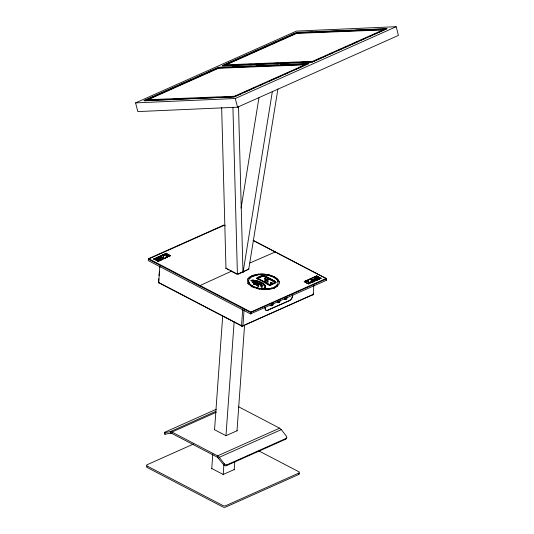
<?xml version="1.0" encoding="UTF-8"?>
<svg xmlns="http://www.w3.org/2000/svg" width="534" height="534" viewBox="0 0 534 534"><rect width="100%" height="100%" fill="white"/><g stroke="black" fill="none" stroke-linecap="round" stroke-linejoin="round"><path stroke-width="0.8" d="M163.25 257.582L163.477 255.299L163.391 258.015L160.807 256.494L163.237 257.755M311.489 281.899L311.502 279.542L313.945 280.63L311.349 279.282L313.932 280.804M276.252 282.606L275.497 281.511L264.857 275.965C261.006 273.602 250.887 282.012 261.807 275.718M311.162 281.945L311.269 279.315M253.089 240.333L326.161 278.448L326.321 280.337L250.486 313.899L148.192 260.539L148.592 258.676L223.866 225.081L225.328 225.849M153.632 259.07L166.154 253.31L170.546 255.786M153.912 259.083L166.161 253.45L170.279 255.599L168.824 256.413M158.077 257.882L162.61 258.035L160.36 256.861L160.58 256.594L163.164 258.122L160.374 256.687M158.031 261.233L170.279 255.599M170.56 255.612L158.037 261.366L161.715 259.724M158.665 258.015L163.177 257.949M158.978 282.76A0.995 0.647 66 0 0 159.299 283.033A0.995 0.581 -62.5 0 1 158.671 282.466A0.995 0.481 4.1 0 1 158.645 281.792L158.858 278.801M159.085 275.684L159.392 271.339M159.659 267.607L159.766 266.119M159.846 266.052L158.671 282.473L241.535 325.7A0.995 0.481 4.1 0 0 242.937 325.767L313.251 294.388L313.832 285.276M163.818 255.145C168.557 253.503 164.639 255.579 163.818 255.145L166.201 254.237L166.428 256.547L168.637 255.512L166.755 256.514M163.751 255.446L166.041 254.157M238.404 406.674L279.622 428.181L281.298 429.63L286.418 436.231A1.989 1.415 36 0 1 286.211 438.361L285.557 439.268L226.276 465.721A1.989 1.415 36 0 1 223.719 464.827L217.485 457.258L171.848 433.448L171.948 432.053L216.263 412.281M225.775 268.408L225.795 268.061L237.51 274.169L248.957 269.063L238.204 274.202M211.744 468.852L212.812 453.893M214.541 429.803L222.698 315.981M217.485 457.258L217.585 455.862L279.622 428.181M231.629 271.466L231.656 271.112L199.442 285.83M223.172 474.813L223.946 464.013M225.969 435.764L234.132 321.942M241.535 325.7L242.71 309.279M244.065 310.094L242.937 325.767A0.995 0.647 66 0 1 242.162 326.261L221.443 315.454M234.199 469.893L234.793 461.583M237.003 430.845L244.565 325.326M248.35 278.368L247.863 279.108L249.011 277.573L251.868 275.751L258.93 274.089L253.076 275.357L249.011 277.573M249.265 284.575C243.224 279.289 257.535 291.137 250.119 285.403M248.564 281.511L248.544 280.67L249.098 283.013L248.57 281.425M250.773 277.34L249.418 278.608L252.682 276.178L257.782 274.796L251.668 276.685M257.375 281.525C261.333 282.793 252.882 279.662 251.748 280.951L250.987 280.463L253.263 280.116L258.856 281.411L263.122 283.514L265.585 285.75L261.827 282.66L257.361 280.831L254.524 280.303M253.056 286.317L251.067 285.063L254.217 286.958L259.751 288.567L254.217 286.958M251.748 280.951L250.987 280.463M251.227 280.443L252.155 280.156M256.52 282.913L252.909 282.586L252.155 282.106L256.52 282.913L259.123 284.141L257.381 283.314M250.486 313.899L250.887 312.043L326.161 278.448L326.421 278.948L250.586 312.51L148.292 259.144L224.113 225.308L223.552 225.281M252.842 281.899L254.451 281.899L252.148 282.192M253.263 280.116L252.148 280.25M251.047 313.925L250.887 312.043L148.592 258.676L148.292 259.144M255.899 284.562L257.321 285.343L253.29 283.821L254.671 283.601L256.3 284.081L255.739 283.901M253.804 280.67L256.113 281.071M254.892 287.806L253.53 287.265L259.477 289.081L256.347 288.36M253.383 283.768L253.75 283.601M254.05 284.221L253.296 283.734M253.75 283.688L254.184 283.574M254.297 284.101L254.825 284.161M254.671 283.601L254.177 283.661M260.385 284.015L255.392 282.045L259.471 283.487L262.134 285.65L261.133 284.629M257.728 279.182L256.887 278.414L268.368 284.816L268.021 284.642M258.302 285.069L256.874 284.221L258.596 285.436M263.422 276.151L275.037 282.166L263.202 276.025L257.955 278.274M258.129 278.701L269.076 284.368L270.518 284.662L269.069 284.455L257.962 278.381M257.775 285.984L258.736 286.378L257.802 285.977M261.306 286.097C257.615 280.69 263.496 291.15 262.141 285.563M260.559 273.995L267.167 274.556L263.876 274.062L258.923 274.176M260.993 286.805L261.86 287.172M261.113 289.328L267.721 289.381L272.24 288.607L266.092 289.555L259.484 288.994M262.147 275.537L264.55 275.904L275.497 281.511M261.266 288.794L267.414 288.834L259.751 288.48M262.287 274.536C274.69 275.931 260.912 273.829 257.775 274.883M258.082 278.141L262.521 276.071M264.504 285.69C261.573 283.127 265.798 285.97 264.63 287.225L264.263 287.479L265.044 287.886L265.625 287.499L265.592 285.663M264.69 278.568L265.778 278.614L264.69 278.568L264.777 281.405L266.927 280.357L264.777 281.405M264.263 287.479L264.63 287.225M265.044 287.886L264.263 287.392M267.968 279.128L265.825 280.17L267.968 279.128L268.068 281.972L266.973 281.919L266.927 280.357M266.973 281.919L268.068 281.972M271.165 276.091C262.227 273.281 277.393 278.287 272.427 276.679M274.389 276.799L268.769 274.79L274.389 276.799L277.38 278.975L279.008 281.338L278.094 279.656L275.517 277.533M271.599 288.206C262.301 290.563 279.829 285.777 273.975 287.285M269.149 285.096L269.984 285.229L268.375 284.729M270.778 285.209L270.391 285.236L275.764 283.013M270.665 284.529L275.13 282.479L270.518 284.662M272.887 303.679C274.302 304.921 269.683 307.137 271.172 304.654M277.64 285.984C266.353 292.452 282.646 284.996 279.015 281.251M275.591 278.401C272.627 276.131 278.868 281.331 276.385 279.175M275.123 282.566L275.164 282.393M277.68 284.335L275.871 286.297L277.974 283.621L277.9 281.291L278.087 282.039M279.99 300.715C280.47 302.317 276.892 303.766 277.847 301.463M284.869 299.714L284.956 298.499L286.885 297.638L286.798 298.853L284.655 299.607L286.798 298.853M286.584 298.746L286.671 297.525M321.101 278.401L316.702 275.931L304.193 281.511L308.585 283.988L304.473 281.525L307.21 283.133M306.102 281.785L308.605 280.504L308.839 282.866M306.229 281.852L308.312 280.75L308.539 283.06L310.181 282.479M308.312 280.75L306.916 281.545M308.605 280.504L306.723 281.511M308.699 283.14L310.988 281.852L308.852 282.693M311.562 279.349L316.068 279.456L314.613 278.695M312.116 279.442L316.655 279.596L313.885 278.314M147.084 466.089A1.989 0.961 4.1 0 0 147.13 467.45L222.852 506.953A1.989 0.961 4.1 0 0 225.662 507.086L298.726 474.479L298.826 473.084A1.989 0.961 4.1 0 0 298.78 471.729L259.077 451.016M314.059 278.241L316.669 279.416M318.07 276.959L316.702 275.931M318.09 278.721L318.077 278.895A1.776 0.854 4.1 0 1 317.677 279.022M320.821 278.388L316.709 276.065L304.473 281.525M241.081 208.06L258.937 97.842M243.05 272.42L272.387 91.347M248.744 269.116L277.934 88.924M248.537 280.757L249.425 278.521M256.887 278.02L256.881 278.501M247.869 279.022L247.402 280.677L248.016 283.107M258.736 286.378L258.796 285.617M218.6 458.225L219.26 457.318L281.298 429.63M223.719 464.827L224.38 463.919A1.989 1.415 36 0 0 226.93 464.814L286.211 438.361M226.276 465.721L226.93 464.814M258.089 278.054L257.942 278.274M274.983 286.865L275.878 286.211M216.29 409.244L164.612 432.306C162.136 433.795 170.713 430.784 171.948 432.053L217.585 455.862L219.26 457.318L224.38 463.919M165.093 433.808C162.636 435.257 170.813 432.48 171.848 433.448M135.569 102.888L296.457 31.092L396.175 26.7L398.431 35.398L237.543 107.194L137.825 111.586L135.569 102.888L235.287 98.496L396.175 26.7M148.652 98.817L144.093 100.846L234.379 96.874L308.826 63.653L218.446 67.264L144 100.485L234.379 96.874M150.167 98.136L152.45 97.121M156.248 95.426L163.084 92.375M164.605 91.694L169.165 89.659M170.68 88.984L177.522 85.934M181.32 84.239L191.953 79.493M195.751 77.797L202.586 74.747M206.384 73.051L208.667 72.037M210.182 71.356L217.018 68.305M233.658 60.883L222.264 65.962L312.55 61.991L386.996 28.769L296.617 32.38L222.171 65.602L312.55 61.991M235.174 60.202L237.456 59.187M238.972 58.506L244.292 56.137M245.814 55.456L248.09 54.441M249.612 53.76L258.723 49.695M260.245 49.015L262.521 48M264.043 47.319L269.363 44.949M271.639 43.928L273.161 43.254M274.676 42.573L276.959 41.559M278.474 40.878L283.794 38.508M285.316 37.827L287.592 36.813M289.114 36.132L293.667 34.103M218.413 67.885L147.004 99.751L234.413 96.253L305.822 64.387L218.413 67.885L218.513 68.259L305.088 64.801M383.993 29.504L296.584 33.001L225.168 64.868L312.577 61.37L383.993 29.504L384.093 29.884L296.677 33.375L226.029 64.908M218.513 68.259L147.097 100.125L151.262 99.958M235.267 96.294L236.789 95.613M238.304 94.939L240.587 93.917M244.385 92.222L251.22 89.171M252.742 88.497L255.018 87.476M258.816 85.78L261.86 84.425M269.456 81.035L271.733 80.02M273.254 79.339L276.292 77.984M277.813 77.31L280.09 76.289M283.888 74.593L288.447 72.564M294.528 69.847L296.804 68.833M298.326 68.152L302.885 66.123M317.236 59.715L312.677 61.75L312.577 61.37M318.758 59.04L321.795 57.679M323.31 57.005L325.593 55.983M329.391 54.294L332.428 52.933M337.748 50.563L342.307 48.527M343.823 47.853L346.866 46.491M348.382 45.817L350.664 44.796M352.18 44.122L357.5 41.745M359.782 40.731L361.298 40.05M362.82 39.376L365.096 38.355M368.894 36.666L371.938 35.304M374.214 34.289L375.736 33.609M377.251 32.934L381.81 30.899M157.51 257.475L159.666 256.514M161.829 255.546L163.985 254.584M168.637 255.512L166.134 256.794L165.9 254.431M159.472 260.585L161.628 259.624M164.505 258.343L167.389 257.054M163.925 258.736L167.603 257.094M249.939 262.955L275.264 251.988M304.46 281.698L306.623 280.737M309.5 279.456L311.662 278.488M314.539 277.206L316.695 276.238M308.592 283.674L320.827 278.214M321.108 278.227L308.599 283.814L304.193 281.511M311.529 282.673L314.473 281.358M316.682 280.377L319.626 279.062M271.813 304.367L273.101 303.793M271.078 305.869L273.014 305.007M277.974 302.791L279.903 301.93M265.018 307.444A4.279 2.51 -62.5 0 0 267.681 310.207L289.321 300.549A4.279 2.51 -62.5 0 0 291.657 298.259M267.681 310.207L289.535 300.662A4.279 2.51 -62.5 0 0 292.779 295.082M312.47 294.881L242.162 326.261A0.995 0.581 -62.5 0 1 241.535 325.7M215.983 411.287L170.192 431.719L170.68 433.221M193.608 443.981L147.184 464.7A1.989 0.961 4.1 0 0 147.23 466.062L222.952 505.564A1.989 0.961 4.1 0 0 225.762 505.691L298.826 473.084M237.296 430.651L225.989 435.697L214.274 429.583M234.513 469.426L223.212 474.472L211.497 468.358M272.233 288.694L273.568 288.193M267.407 288.921L268.876 288.674M296.71 32.748L298.366 32.674M306.649 32.307L312.443 32.053M319.072 31.76L325.7 31.466M330.666 31.246L338.95 30.885M343.095 30.698L352.206 30.298M355.517 30.151L386.996 28.769M220.195 67.551L225.168 67.337M232.624 67.004L238.418 66.75M244.218 66.496L251.674 66.169M256.64 65.949L264.924 65.582M269.069 65.402L278.181 65.001M280.664 64.888L308.826 63.653M234.426 64.881L238.585 64.714M247.743 64.347L251.908 64.18M261.066 63.813L265.224 63.646M274.383 63.279L278.548 63.112M287.706 62.752L291.864 62.585M301.022 62.218L305.188 62.051M160.42 99.598L164.579 99.431M173.737 99.064L177.902 98.897M187.06 98.53L191.219 98.363M200.377 97.996L204.542 97.829M213.7 97.462L217.859 97.295M227.017 96.934L231.182 96.767M269.984 285.229L270.398 285.149M254.451 281.899L255.386 282.132M267.174 274.469L268.762 274.877M266.9 274.983L268.375 275.37M256.307 283.995L256.867 284.308M258.69 281.899L263.255 284.509M252.268 286.665L253.523 287.352M253.343 240.554L326.414 278.675L326.321 280.337M312.13 279.262L314.379 280.437M311.576 279.175L314.172 280.53M227.237 269.169L228.699 269.937M230.167 270.698L236.756 274.136M160.807 256.494L163.404 257.842M158.678 257.842L160.854 258.983M158.084 257.702L160.681 259.057M153.925 258.91L158.044 261.059M153.645 258.897L158.051 261.193M160.013 283.4L220.729 315.08M273.602 277.146L274.65 277.84M259.13 284.055L259.851 284.595M251.06 285.149L249.104 282.927M257.328 285.256L257.768 285.857M277.046 279.803L277.894 281.378M164.612 432.306L164.772 432.807M164.532 432.694L165.013 434.202M235.287 98.496L237.543 107.194M296.584 33.001L296.677 33.375M265.778 278.614L265.825 280.17M238.524 106.486L242.977 272.367M232.924 107.281L237.403 274.015M221.663 107.441L225.969 268.055M286.164 437.98A1.989 1.415 36 0 1 285.557 439.268M267.894 310.321A4.279 2.51 -62.5 0 1 265.298 307.197M292.565 294.968A4.279 2.51 -62.5 0 1 292.412 296.41M292.178 297.164A4.279 2.51 -62.5 0 1 291.851 297.905M159.299 259.664A1.555 0.748 4.1 0 1 156.696 259.637M158.832 258.683A1.555 0.748 4.1 0 1 159.472 259.257M159.492 259.724A1.776 0.854 4.1 0 1 156.529 259.691M158.958 258.603A1.776 0.854 4.1 0 1 159.686 259.264M317.57 278.922A1.555 0.748 4.1 0 1 315.894 278.788M315.28 278A1.555 0.748 4.1 0 1 316.448 277.48M316.889 277.486A1.555 0.748 4.1 0 1 318.03 277.834M316.215 279.002A1.776 0.854 4.1 0 1 315.407 278.675M315.234 277.747A1.776 0.854 4.1 0 1 316.395 277.373M316.896 277.38A1.776 0.854 4.1 0 1 317.837 277.593M299.107 473.431A1.989 0.961 4.1 0 1 298.726 474.479M313.184 293.96A0.995 0.581 -62.4 0 0 313.224 293.707A0.995 0.481 4.1 0 1 313.251 294.388A0.995 0.647 66 0 1 312.67 294.955M312.924 294.494A0.995 0.581 -62.4 0 1 312.664 294.768M158.858 282.599A0.995 0.647 66 0 1 158.645 281.792M156.916 259.577A1.555 0.748 4.1 0 0 159.459 259.297A1.555 0.748 4.1 0 0 157.437 258.329A1.555 0.748 4.1 0 0 156.916 259.577M156.769 259.644A1.776 0.854 4.1 0 0 159.673 259.33A1.776 0.854 4.1 0 0 157.37 258.229A1.776 0.854 4.1 0 0 156.769 259.644M270.831 283.147A0.768 0.367 4.1 0 0 272.086 283.013A0.768 0.367 4.1 0 0 271.092 282.533A0.768 0.367 4.1 0 0 270.831 283.147M270.838 283.06A0.768 0.367 4.1 0 0 272.093 282.927A0.768 0.367 4.1 0 0 271.098 282.446A0.768 0.367 4.1 0 0 270.838 283.06M315.794 278.561A1.555 0.748 4.1 0 0 318.337 278.287A1.555 0.748 4.1 0 0 316.315 277.32A1.555 0.748 4.1 0 0 315.794 278.561M315.647 278.635A1.776 0.854 4.1 0 0 318.551 278.321A1.776 0.854 4.1 0 0 316.248 277.213A1.776 0.854 4.1 0 0 315.647 278.635"/></g></svg>
